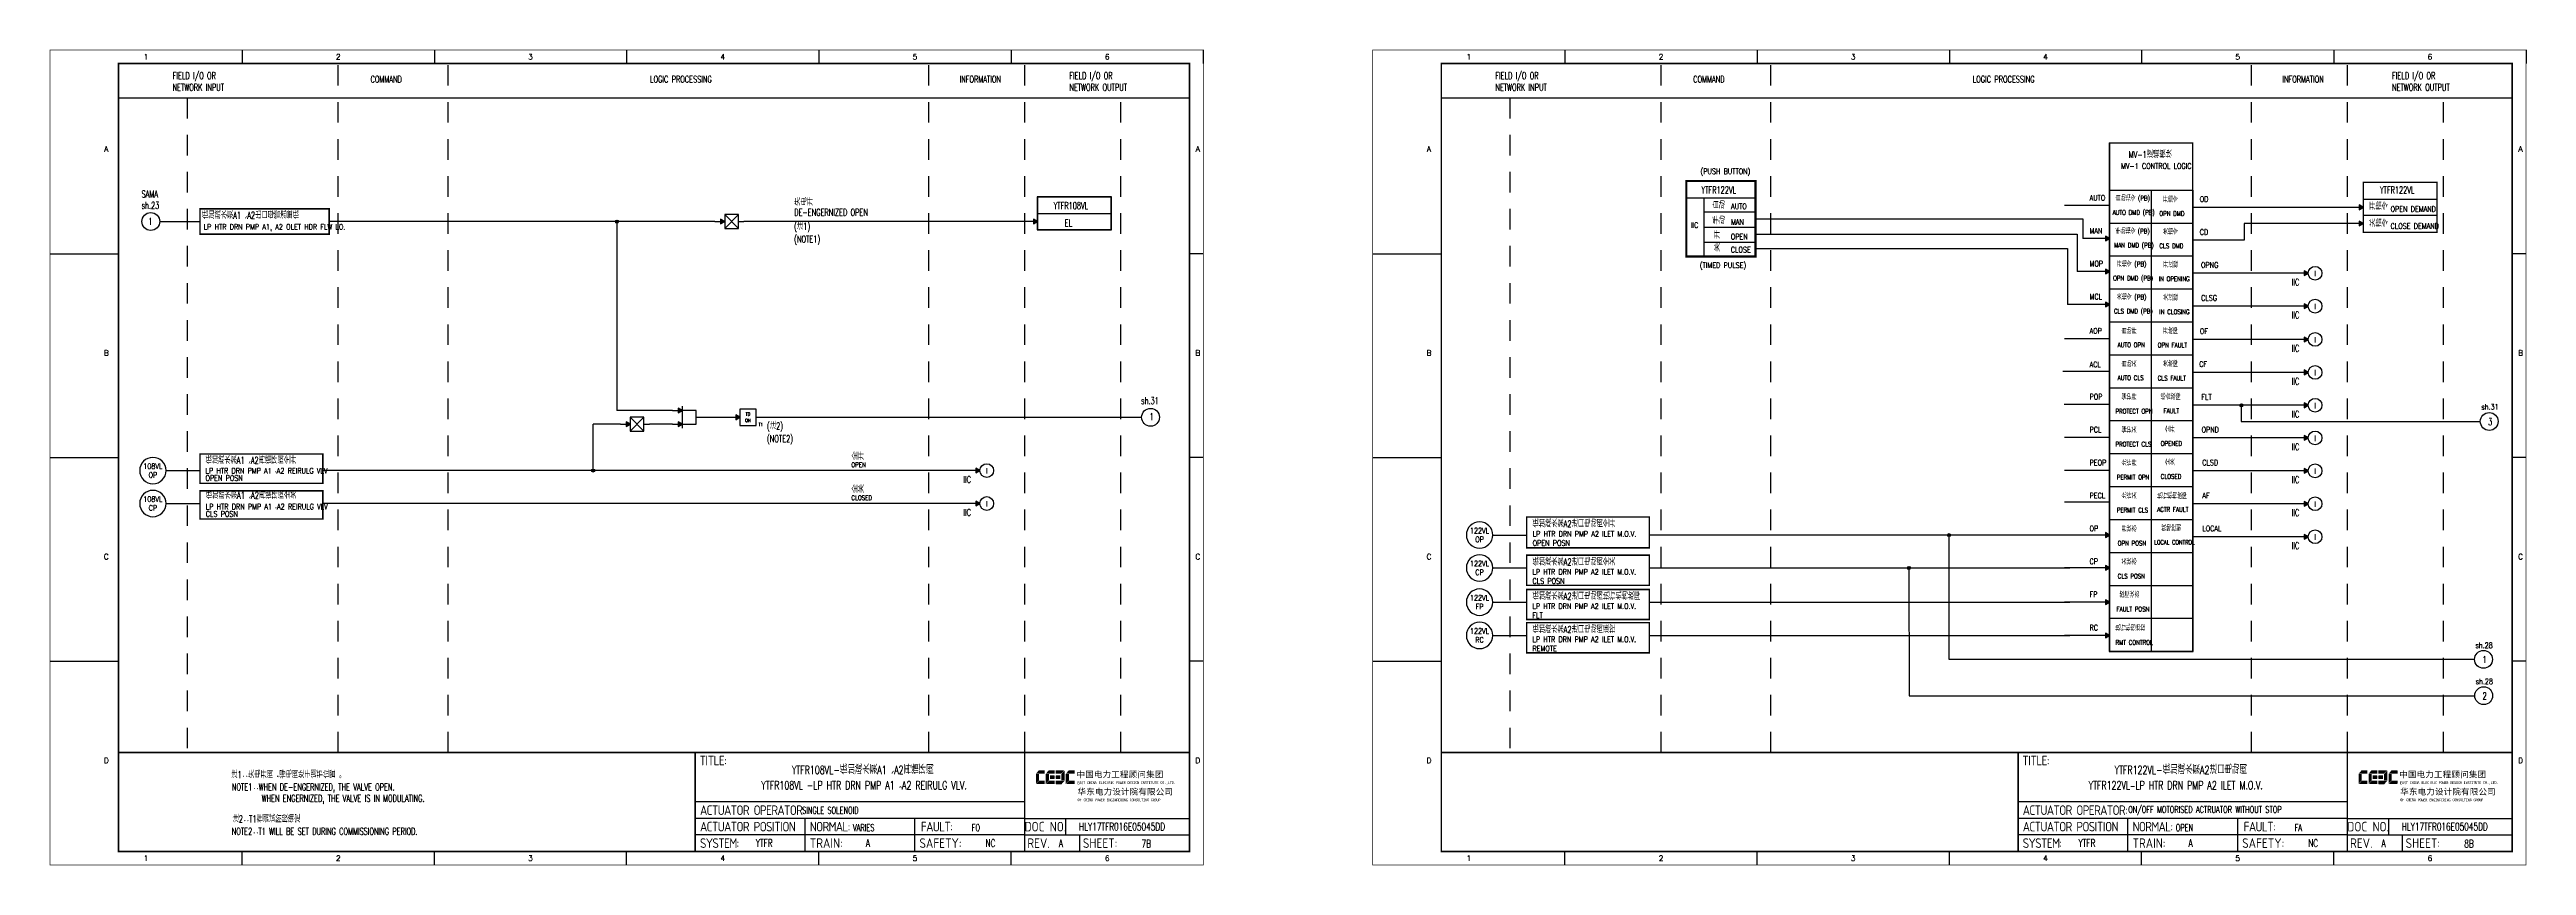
# Model space of a CAD drawing. Header units: millimetres. Extents: x 5560 to 16471, y 4607 to 8234.
# Drawn here: x 7847 to 8749, y 7154 to 7451 of the extents above; entities that cross this region are included whole.
import ezdxf
from ezdxf.enums import TextEntityAlignment as Align

# ---------------------------------------------------------------- set-up
doc = ezdxf.new("R2010")
doc.units = ezdxf.units.MM
doc.linetypes.add('DASHED', pattern=[0.75, 0.5, -0.25])
doc.linetypes.add('JIS_02_0.7', pattern=[1.35, 0.75, -0.6])
for name, color, linetype in [('BLOCK', 7, 'Continuous'), ('BORDER', 1, 'Continuous'), ('INSTRUMENT', 4, 'Continuous'), ('MLINE', 6, 'Continuous'), ('TITLE', 1, 'Continuous'), ('TK', 7, 'Continuous'), ('图框_外框线', 7, 'Continuous'), ('图框_标题栏文字', 6, 'Continuous')]:
    doc.layers.add(name, color=color, linetype=linetype)
doc.styles.add('DANIEL', font='COMPLEX', dxfattribs={"width": 0.7, "bigfont": 'GVFS'})
doc.styles.add('ecepdi', font='simhei.ttf', dxfattribs={"width": 0.9})
doc.styles.get("Standard").update_dxf_attribs({"font": 'romans.shx', "width": 0.7, "bigfont": '@0hztxta.shx'})
doc.styles.add('工程字', font='gbenor.shx', dxfattribs={"bigfont": 'gbcbig.shx'})

# ---------------------------------------------------------------- blocks, each defined once
blk = doc.blocks.new('INS00')
at = {"layer": 'INSTRUMENT', "color": 0}
blk.add_lwpolyline([(6, 0, 1), (-6, 0, 1)], format="xyb", close=True, dxfattribs=at)
at = {"layer": 'INSTRUMENT', "flags": 1}
for tag, p in [('INSNAM', (0, 9)), ('INSDGN', (0, -9)), ('INSSUP', (0, -15)), ('INSMAN', (0, -18)), ('INSREM', (0, -21)), ('INSTYP', (0, -12))]:
    blk.add_attdef(tag, text='', height=3, dxfattribs=at).set_placement(p, align=Align.TOP_CENTER)
at = {"layer": 'INSTRUMENT', "width": 0.7}
for tag, p in [('INSIDE', (0, 2)), ('INSSYS', (0, -2))]:
    blk.add_attdef(tag, text='', height=2.5, dxfattribs=at).set_placement(p, align=Align.MIDDLE)
for tag, p in [('INSHH', (6, 3.5)), ('INSL', (6, -3)), ('INSLL', (6, -6))]:
    blk.add_attdef(tag, p, '', height=2.5, dxfattribs=at)
at = {"layer": 'INSTRUMENT', "linetype": 'DASHED', "width": 0.7}
blk.add_attdef('INSH', (6, 0.5), '', height=2.5, dxfattribs=at)
blk = doc.blocks.new('A$C4FAD76B6')
at = {"layer": 'BORDER'}
blk.add_hatch(color=256, dxfattribs=at).paths.add_polyline_path([(0, 2.5), (-1.5, 3.37), (-1.5, 1.63)])
for p, q in [((-3.59, 2.5), (0, 2.5)), ((0, 5), (5, 0)), ((5, 5), (0, 0)), ((5, 2.5), (7, 2.5))]:
    blk.add_line(p, q, dxfattribs=at)
for points in [[(0, 2.5), (-1.5, 3.37), (-1.5, 1.63)], [(5, 5), (0, 5), (0, 0), (5, 0)]]:
    blk.add_lwpolyline(points, close=True, dxfattribs=at)
blk = doc.blocks.new('TD ON')
at = {"layer": 'BORDER'}
blk.add_hatch(color=256, dxfattribs=at).paths.add_polyline_path([(2178.99, 3763.24), (2177.49, 3764.11), (2177.49, 3762.37)])
for p, q in [((2176.99, 3763.24), (2178.99, 3763.24)), ((2184.99, 3763.24), (2186.99, 3763.24))]:
    blk.add_line(p, q, dxfattribs=at)
for points in [[(2178.99, 3763.24), (2177.49, 3764.11), (2177.49, 3762.37)], [(2184.99, 3766.24), (2178.99, 3766.24), (2178.99, 3760.24), (2184.99, 3760.24)]]:
    blk.add_lwpolyline(points, close=True, dxfattribs=at)
at = {"layer": 'BORDER', "style": 'DANIEL', "width": 0.8}
for s, p in [('ON', (2181.94, 3762.09)), ('TD', (2181.94, 3764.43))]:
    blk.add_text(s, height=1.2, dxfattribs=at).set_placement(p, align=Align.MIDDLE)
blk = doc.blocks.new('A$C1E0003F3')
h = blk.add_hatch(color=152)
edge = h.paths.add_edge_path()
edge.add_ellipse((5.15, 4.41), major_axis=(0, 0.211), ratio=0.769231, start_angle=-90, end_angle=0)
edge.add_line((5.15, 4.62), (3.22, 4.62))
edge.add_line((3.22, 4.62), (2.09, 3.35))
edge.add_line((2.09, 3.35), (5.32, 3.35))
edge.add_line((5.32, 3.35), (5.32, 4.41))
h.paths.add_polyline_path([(3.22, 3.23), (2.09, 3.23), (2.09, -0.36), (3.22, 0.91)])
edge = h.paths.add_edge_path()
edge.add_line((5.32, 0.81), (3.27, 0.81))
edge.add_line((3.27, 0.81), (2.13, -0.46))
edge.add_line((2.13, -0.46), (5.15, -0.46))
edge.add_ellipse((5.15, -0.25), major_axis=(0, 0.211), ratio=0.769231, start_angle=180, end_angle=270)
edge.add_line((5.32, -0.25), (5.32, 0.81))
h = blk.add_hatch(color=152)
edge = h.paths.add_edge_path()
edge.add_ellipse((8.78, 4.41), major_axis=(0, 0.211), ratio=0.769231, start_angle=-90, end_angle=0)
edge.add_line((8.78, 4.62), (6.84, 4.62))
edge.add_line((6.84, 4.62), (5.71, 3.35))
edge.add_line((5.71, 3.35), (8.94, 3.35))
edge.add_line((8.94, 3.35), (8.94, 4.41))
h.paths.add_polyline_path([(6.84, 3.23), (5.71, 3.23), (5.71, -0.36), (6.84, 0.91)])
edge = h.paths.add_edge_path()
edge.add_ellipse((8.78, 2.49), major_axis=(0, 0.211), ratio=0.769231, start_angle=-90, end_angle=0)
edge.add_line((8.78, 2.7), (7.22, 2.7))
edge.add_line((7.22, 2.7), (7.22, 1.44))
edge.add_line((7.22, 1.44), (8.78, 1.44))
edge.add_ellipse((8.78, 1.65), major_axis=(0, 0.211), ratio=0.769231, start_angle=180, end_angle=270)
edge.add_line((8.94, 1.65), (8.94, 2.49))
edge = h.paths.add_edge_path()
edge.add_line((8.94, 0.81), (6.89, 0.81))
edge.add_line((6.89, 0.81), (5.75, -0.46))
edge.add_line((5.75, -0.46), (8.78, -0.46))
edge.add_ellipse((8.78, -0.25), major_axis=(0, 0.211), ratio=0.769231, start_angle=180, end_angle=270)
edge.add_line((8.94, -0.25), (8.94, 0.81))
h = blk.add_hatch(color=1)
edge = h.paths.add_edge_path()
edge.add_line((12.48, 4.62), (9.46, 4.62))
edge.add_ellipse((9.46, 4.41), major_axis=(0, 0.211), ratio=0.769231, start_angle=0, end_angle=90)
edge.add_line((9.3, 4.41), (9.3, 3.35))
edge.add_line((9.3, 3.35), (11.35, 3.35))
edge.add_line((11.35, 3.35), (12.48, 4.62))
h.paths.add_polyline_path([(12.57, 4.56), (11.38, 3.23), (11.38, 0.93), (12.57, 0.93)])
edge = h.paths.add_edge_path()
edge.add_line((11.03, 2.7), (9.46, 2.7))
edge.add_ellipse((9.46, 2.49), major_axis=(0, 0.211), ratio=0.769231, start_angle=0, end_angle=90)
edge.add_line((9.3, 2.49), (9.3, 1.65))
edge.add_ellipse((9.46, 1.65), major_axis=(0, 0.211), ratio=0.769231, start_angle=90, end_angle=180)
edge.add_line((9.46, 1.44), (11.03, 1.44))
edge.add_line((11.03, 1.44), (11.03, 2.7))
h = blk.add_hatch(color=1)
edge = h.paths.add_edge_path()
edge.add_line((12.58, 0.79), (9.3, 0.79))
edge.add_line((9.3, 0.79), (9.3, -0.27))
edge.add_ellipse((9.46, -0.27), major_axis=(0, 0.211), ratio=0.769231, start_angle=90, end_angle=180)
edge.add_line((9.46, -0.48), (11.43, -0.48))
edge.add_line((11.43, -0.48), (12.58, 0.79))
h = blk.add_hatch(color=152)
edge = h.paths.add_edge_path()
edge.add_ellipse((16.11, 4.41), major_axis=(0, 0.211), ratio=0.769231, start_angle=-90, end_angle=0)
edge.add_line((16.11, 4.62), (14.14, 4.62))
edge.add_line((14.14, 4.62), (13, 3.35))
edge.add_line((13, 3.35), (16.27, 3.35))
edge.add_line((16.27, 3.35), (16.27, 4.41))
h.paths.add_polyline_path([(14.14, 3.23), (13, 3.23), (13, -0.36), (14.14, 0.91)])
edge = h.paths.add_edge_path()
edge.add_line((16.27, 0.81), (14.18, 0.81))
edge.add_line((14.18, 0.81), (13.04, -0.46))
edge.add_line((13.04, -0.46), (16.03, -0.46))
edge.add_ellipse((16.03, -0.15), major_axis=(0, 0.316), ratio=0.769231, start_angle=180, end_angle=270)
edge.add_line((16.27, -0.15), (16.27, 0.81))
at = {"layer": 'TITLE', "color": 7, "style": 'ecepdi'}
for s, p in [('中', (16.92, 1.94)), ('国', (20.09, 2)), ('电', (23.25, 1.99)), ('力', (26.39, 1.96)), ('工', (29.53, 1.95)), ('程', (32.71, 1.98)), ('顾', (35.9, 1.98)), ('问', (39.09, 1.94)), ('集', (42.26, 1.98)), ('团', (45.42, 2.01)), ('华', (17.24, -4.31)), ('东', (20.45, -4.29)), ('电', (23.62, -4.35)), ('力', (26.75, -4.32)), ('设', (29.92, -4.3)), ('计', (33.05, -4.31)), ('院', (36.26, -4.29)), ('有', (39.41, -4.29)), ('限', (42.57, -4.32)), ('公', (45.78, -4.38)), ('司', (48.91, -4.35))]:
    blk.add_text(s, height=2.2, dxfattribs=at).set_placement(p)
at = {"layer": 'TITLE', "color": 7, "style": 'ecepdi', "width": 0.975}
for s, p in [('E', (17.58, 0.02)), ('A', (18.29, 0.03)), ('S', (19, 0.03)), ('T', (19.7, 0.03)), ('C', (21.1, 0.09)), ('H', (21.77, 0.09)), ('I', (22.46, 0.09)), ('N', (23.17, 0.1)), ('A', (23.86, 0.1)), ('E', (25.35, 0.09)), ('L', (26.05, 0.11)), ('E', (26.76, 0.1)), ('C', (27.46, 0.12)), ('T', (28.18, 0.11)), ('R', (28.87, 0.1)), ('I', (29.57, 0.11)), ('C', (30.28, 0.1)), ('P', (31.64, 0.09)), ('O', (32.32, 0.08)), ('W', (33.03, 0.08)), ('E', (33.72, 0.08)), ('R', (34.42, 0.09)), ('D', (35.81, 0.1)), ('E', (36.52, 0.1)), ('S', (37.2, 0.1)), ('I', (37.91, 0.09)), ('G', (38.68, 0.11)), ('N', (39.38, 0.09)), ('I', (40.72, 0.07)), ('N', (41.43, 0.08)), ('S', (42.14, 0.08)), ('T', (42.83, 0.08)), ('I', (43.52, 0.09)), ('T', (44.22, 0.07)), ('U', (44.93, 0.07)), ('T', (45.63, 0.08)), ('E', (46.34, 0.09)), ('C', (47.76, 0.11)), ('O', (48.48, 0.1)), ('L', (50.56, 0.1)), ('T', (51.27, 0.1)), ('D', (51.96, 0.1)), ('O', (17.67, -6.18)), ('OF', (18.01, -6.2)), ('F', (18.37, -6.2)), ('C', (19.8, -6.19)), ('H', (20.47, -6.19)), ('I', (21.15, -6.19)), ('N', (21.87, -6.18)), ('A', (22.56, -6.18)), ('P', (23.98, -6.2)), ('O', (24.66, -6.21)), ('W', (25.36, -6.21)), ('E', (26.06, -6.21)), ('R', (26.75, -6.2)), ('E', (28.19, -6.24)), ('N', (28.91, -6.27)), ('G', (29.62, -6.26)), ('I', (30.32, -6.27)), ('N', (31.02, -6.27)), ('E', (31.7, -6.28)), ('E', (32.41, -6.27)), ('R', (33.1, -6.24)), ('I', (33.81, -6.24)), ('N', (34.51, -6.26)), ('G', (35.2, -6.24)), ('C', (36.61, -6.19)), ('O', (37.3, -6.21)), ('N', (38, -6.2)), ('S', (38.71, -6.21)), ('U', (39.41, -6.18)), ('L', (40.11, -6.18)), ('T', (40.81, -6.19)), ('I', (41.51, -6.21)), ('N', (42.2, -6.21)), ('G', (42.91, -6.17)), ('G', (44.29, -6.2)), ('R', (45, -6.21)), ('O', (45.69, -6.22)), ('U', (46.39, -6.2)), ('P', (47.1, -6.23)), ('.', (49.23, 0.1)), (',', (49.87, 0.1)), ('.', (52.72, 0.11))]:
    blk.add_text(s, height=1, dxfattribs=at).set_placement(p, align=Align.MIDDLE_CENTER)
blk = doc.blocks.new('A$C57484896')
for p, q in [((70, 297), (70, 292)), ((140, 297), (140, 292)), ((210, 297), (210, 292)), ((280, 297), (280, 292)), ((350, 297), (350, 292)), ((420, 297), (420, 292)), ((0, 222.75), (25, 222.75)), ((420, 222.75), (415, 222.75)), ((0, 148.5), (25, 148.5)), ((420, 148.5), (415, 148.5)), ((0, 74.25), (25, 74.25)), ((420, 74.25), (415, 74.25)), ((70, 0), (70, 5)), ((140, 0), (140, 5)), ((210, 0), (210, 5)), ((280, 0), (280, 5)), ((350, 0), (350, 5))]:
    blk.add_line(p, q)
at = {"layer": 'MLINE', "linetype": 'JIS_02_0.7', "ltscale": 10}
for p, q in [((105, 41), (105, 292)), ((145, 41), (145, 292)), ((320, 41), (320, 292)), ((355, 41), (355, 292)), ((50, 279.56), (50, 41)), ((390, 41), (390, 279.56))]:
    blk.add_line(p, q, dxfattribs=at)
at = {"layer": 'MLINE'}
blk.add_line((25, 279.56), (415, 279.56), dxfattribs=at)
at = {"layer": '图框_外框线'}
for p, q in [((355, 5), (355, 41)), ((355, 23), (235, 23)), ((355, 17), (235, 17)), ((355, 11), (235, 11)), ((355, 11), (235, 11)), ((275, 11), (275, 17)), ((275, 5), (275, 11)), ((315, 11), (315, 17)), ((315, 5), (315, 11)), ((355, 17), (415, 17)), ((355, 11), (415, 11)), ((370, 11), (370, 17)), ((375, 5), (375, 11))]:
    blk.add_line(p, q, dxfattribs=at)
for points, const_width in [([(0, 0), (420, 0), (420, 297), (0, 297)], 0.3), ([(25, 5), (415, 5), (415, 292), (25, 292)], 0.6)]:
    blk.add_lwpolyline(points, close=True, dxfattribs=dict(at, const_width=const_width))
at = {"layer": '图框_外框线', "const_width": 0.6}
blk.add_lwpolyline([(235, 41), (25, 41)], dxfattribs=at)
at = {"layer": '图框_外框线'}
blk.add_lwpolyline([(415, 41, 0.6, 0.6, 0), (235, 41, 0.6, 0.6, 0), (235, 5, 0, 0, 0)], format="xyseb", dxfattribs=at)
blk.add_blockref('A$C1E0003F3', (356.94, 29.95))
at = {"layer": 'MLINE', "char_height": 2.5, "width": 31.8959, "attachment_point": 1}
for s, insert in [('FIELD I/O OR', (44.67, 288.89)), ('FIELD I/O OR', (371.22, 288.89)), ('NETWORK INPUT', (44.67, 284.64)), ('COMMAND', (116.74, 287.58)), ('LOGIC PROCESSING', (218.52, 287.58)), ('INFORMATION', (331.25, 287.58)), ('NETWORK OUTPUT', (371.22, 284.64))]:
    blk.add_mtext(s, dxfattribs=dict(at, insert=insert))
at = {"layer": 'TK', "color": 3}
for s, p in [('1', (35, 294.5)), ('2', (105, 294.5)), ('3', (175, 294.5)), ('4', (245, 294.5)), ('5', (315, 294.5)), ('6', (385, 294.5)), ('1', (35, 2.5)), ('2', (105, 2.5)), ('3', (175, 2.5)), ('4', (245, 2.5)), ('5', (315, 2.5)), ('6', (385, 2.5))]:
    blk.add_text(s, height=2, dxfattribs=at).set_placement(p, align=Align.MIDDLE)
for s, p in [('A', (20.5, 259.88)), ('A', (418, 259.88)), ('B', (20.5, 185.62)), ('B', (418, 185.62)), ('C', (20.5, 111.38)), ('C', (418, 111.38)), ('D', (20.5, 37.12)), ('D', (418, 37.12))]:
    blk.add_text(s, height=2, dxfattribs=at).set_placement(p, align=Align.CENTER)
at = {"layer": '图框_标题栏文字', "char_height": 3.5, "style": '工程字'}
for s, insert, width, attachment_point in [('{\\T0.9; TITLE:}', (234.86, 38.09), 14.2249, 4), ('{\\T0.9; ACTUATOR OPERATOR:}', (235, 20), 40, 4), ('{\\T0.9; ACTUATOR POSITION}', (235, 14), 45, 4), ('{\\T0.9; SYSTEM:}', (235, 8), 17.9526, 4), ('{\\T0.9; }TRAIN: ', (275, 8), 17.6638, 4), ('{\\T0.9; NORMAL:}', (275, 14), 18.2557, 4), ('SAFETY:', (324.3, 8), 22.3993, 5), ('{\\T0.9; FAULT:}', (315.44, 14), 15, 4), ('DOC NO.', (362.5, 14), 15, 5), ('REV.', (360, 8), 10, 5), ('SHEET:', (382.42, 8), 20, 5)]:
    blk.add_mtext(s, dxfattribs=dict(at, insert=insert, width=width, attachment_point=attachment_point))

msp = doc.modelspace()

# ---------------------------------------------------------------- hatches: boundary and pattern name
h = msp.add_hatch(color=256)
edge = h.paths.add_edge_path()
edge.add_arc((8053.45, 7388.51), 0.55, 0, 360)
for points in [[(8206.65, 7388.56), (8205.15, 7389.43), (8205.15, 7387.7)], [(8689.43, 7393.71), (8687.93, 7394.57), (8687.93, 7392.84)], [(8689.43, 7387.83), (8687.93, 7388.7), (8687.93, 7386.97)], [(8597.03, 7382.33), (8595.53, 7383.2), (8595.53, 7381.46)], [(8597.03, 7370.33), (8595.53, 7371.2), (8595.53, 7369.46)], [(8669.33, 7369.71), (8667.83, 7370.57), (8667.83, 7368.84)], [(8597.03, 7358.33), (8595.53, 7359.2), (8595.53, 7357.46)], [(8669.33, 7357.71), (8667.83, 7358.57), (8667.83, 7356.84)], [(8669.33, 7345.59), (8667.83, 7346.45), (8667.83, 7344.72)], [(8669.33, 7333.59), (8667.83, 7334.45), (8667.83, 7332.72)], [(8669.33, 7321.59), (8667.83, 7322.45), (8667.83, 7320.72)], [(8669.33, 7309.71), (8667.83, 7310.57), (8667.83, 7308.84)], [(8185.62, 7297.8), (8184.12, 7298.67), (8184.12, 7296.94)], [(8669.33, 7297.71), (8667.83, 7298.57), (8667.83, 7296.84)], [(8185.62, 7285.8), (8184.12, 7286.67), (8184.12, 7284.94)], [(8669.33, 7285.71), (8667.83, 7286.57), (8667.83, 7284.84)], [(8597.03, 7274.33), (8595.53, 7275.2), (8595.53, 7273.46)], [(8669.33, 7273.71), (8667.83, 7274.57), (8667.83, 7272.84)], [(8597.03, 7262.33), (8595.53, 7263.2), (8595.53, 7261.46)], [(8597.03, 7249.86), (8595.53, 7250.73), (8595.53, 7248.99)], [(8597.03, 7237.74), (8595.53, 7238.61), (8595.53, 7236.88)]]:
    msp.add_hatch(color=256).paths.add_polyline_path(points)
h = msp.add_hatch(color=256)
edge = h.paths.add_edge_path()
edge.add_arc((8645, 7321.59), 0.55, 0, 360)
h = msp.add_hatch(color=256)
edge = h.paths.add_edge_path()
edge.add_arc((8044.81, 7297.8), 0.55, 0, 360)
h = msp.add_hatch(color=256)
edge = h.paths.add_edge_path()
edge.add_arc((8538.5, 7274.3), 0.55, 0, 360)
h = msp.add_hatch(color=256)
edge = h.paths.add_edge_path()
edge.add_arc((8523.94, 7262.33), 0.55, 0, 360)
at = {"layer": 'BORDER'}
for points in [[(8058.31, 7314.72), (8056.81, 7315.59), (8056.81, 7313.85)], [(8077.27, 7319.72), (8075.77, 7320.59), (8075.77, 7318.85)], [(8077.27, 7314.72), (8075.77, 7315.59), (8075.77, 7313.85)]]:
    msp.add_hatch(color=256, dxfattribs=at).paths.add_polyline_path(points)

# ---------------------------------------------------------------- linework, layer by layer
for p, q in [((8597.03, 7399.99), (8597.03, 7417.16)), ((8597.03, 7417.16), (8627.3, 7417.16)), ((8627.3, 7399.99), (8627.3, 7417.16)), ((8597.03, 7399.99), (8627.3, 7399.99)), ((8612.16, 7399.99), (8612.16, 7231.87)), ((8689.43, 7396.75), (8716.22, 7396.75)), ((8689.43, 7396.75), (8716.22, 7396.75)), ((8053.45, 7388.56), (8053.45, 7319.72)), ((8100.47, 7388.56), (8099.7, 7388.56)), ((8206.65, 7391.46), (8233.43, 7391.46)), ((8206.65, 7391.46), (8233.43, 7391.46)), ((8468.06, 7389.54), (8587.23, 7389.54)), ((8597.03, 7394.33), (8580.58, 7394.33)), ((8587.23, 7389.54), (8587.23, 7382.33)), ((8597.03, 7387.99), (8627.3, 7387.99)), ((8689.43, 7393.71), (8627.3, 7393.71)), ((8689.43, 7387.83), (8645.97, 7387.83)), ((8645.97, 7387.83), (8645.97, 7381.71)), ((8689.43, 7390.81), (8716.22, 7390.81)), ((8206.65, 7385.52), (8233.43, 7385.52)), ((8206.65, 7385.52), (8233.43, 7385.52)), ((8206.65, 7385.52), (8233.43, 7385.52)), ((8468.06, 7383.95), (8585.18, 7383.95)), ((8468.06, 7378.71), (8581.75, 7378.71)), ((8581.75, 7378.71), (8581.75, 7358.33)), ((8585.18, 7383.95), (8585.18, 7370.33)), ((8597.03, 7382.33), (8587.23, 7382.33)), ((8645.97, 7381.71), (8627.3, 7381.71)), ((8689.43, 7384.62), (8716.22, 7384.62)), ((8689.43, 7384.62), (8716.22, 7384.62)), ((8597.03, 7370.33), (8585.18, 7370.33)), ((8597.03, 7375.99), (8627.3, 7375.99)), ((8641.91, 7369.71), (8627.3, 7369.71)), ((8667.83, 7369.71), (8627.3, 7369.71)), ((8597.03, 7363.99), (8627.3, 7363.99)), ((8597.03, 7358.33), (8581.75, 7358.33)), ((8597.03, 7351.99), (8627.3, 7351.99)), ((8641.91, 7357.71), (8627.3, 7357.71)), ((8667.83, 7357.71), (8627.3, 7357.71)), ((8597.03, 7345.86), (8580.58, 7345.86)), ((8667.83, 7345.59), (8627.3, 7345.59)), ((8597.03, 7333.86), (8579.94, 7333.86)), ((8597.03, 7339.99), (8627.3, 7339.99)), ((8667.83, 7333.59), (8627.3, 7333.59)), ((8597.03, 7327.99), (8627.3, 7327.99)), ((8073.68, 7319.72), (8053.45, 7319.72)), ((8084.27, 7317.22), (8096.2, 7317.22)), ((8106.2, 7317.22), (8244.53, 7317.22)), ((8597.03, 7321.86), (8580.5, 7321.86)), ((8597.03, 7315.99), (8627.3, 7315.99)), ((8641.91, 7321.59), (8627.3, 7321.59)), ((8667.83, 7321.59), (8627.3, 7321.59)), ((8644.99, 7321.44), (8644.99, 7315.74)), ((8644.99, 7315.74), (8732.02, 7315.74)), ((8044.81, 7297.8), (8044.81, 7314.72)), ((8054.72, 7314.72), (8044.81, 7314.72)), ((8073.68, 7314.72), (8065.31, 7314.72)), ((8597.03, 7309.86), (8580.58, 7309.86)), ((8641.91, 7309.71), (8627.3, 7309.71)), ((8667.83, 7309.71), (8627.3, 7309.71)), ((8597.03, 7297.86), (8580.58, 7297.86)), ((8597.03, 7303.99), (8627.3, 7303.99)), ((8641.91, 7297.71), (8627.3, 7297.71)), ((8667.83, 7297.71), (8627.3, 7297.71)), ((8597.03, 7291.99), (8627.3, 7291.99)), ((8184.12, 7285.8), (7946.36, 7285.8)), ((8384.78, 7280.93), (8429.46, 7280.93)), ((8429.46, 7269.66), (8429.46, 7280.93)), ((8597.03, 7286.33), (8580.58, 7286.33)), ((8597.03, 7279.99), (8627.3, 7279.99)), ((8641.91, 7285.71), (8627.3, 7285.71)), ((8667.83, 7285.71), (8627.3, 7285.71)), ((8372.39, 7274.33), (8384.78, 7274.33)), ((8597.03, 7274.33), (8429.46, 7274.33)), ((8538.49, 7274.33), (8538.49, 7229.05)), ((8641.91, 7273.71), (8627.3, 7273.71)), ((8667.83, 7273.71), (8627.3, 7273.71)), ((8372.39, 7262.33), (8384.78, 7262.33)), ((8429.46, 7269.66), (8384.78, 7269.66)), ((8384.78, 7267), (8429.46, 7267)), ((8429.46, 7255.98), (8429.46, 7267)), ((8429.46, 7262.33), (8582.6, 7262.33)), ((8523.94, 7262.33), (8524.02, 7215.77)), ((8597.03, 7262.33), (8580.58, 7262.33)), ((8597.03, 7267.99), (8627.3, 7267.99)), ((8429.46, 7255.98), (8384.78, 7255.98)), ((8384.78, 7254.53), (8429.46, 7254.53)), ((8429.46, 7243.51), (8429.46, 7254.53)), ((8597.03, 7255.99), (8627.3, 7255.99)), ((8372.39, 7249.86), (8384.78, 7249.86)), ((8429.46, 7243.51), (8384.78, 7243.51)), ((8429.46, 7249.86), (8582.6, 7249.86)), ((8597.03, 7249.86), (8580.58, 7249.86)), ((8597.03, 7243.99), (8627.3, 7243.99)), ((8372.39, 7237.74), (8384.78, 7237.74)), ((8384.78, 7242.41), (8429.46, 7242.41)), ((8429.46, 7231.39), (8429.46, 7242.41)), ((8429.46, 7237.74), (8582.6, 7237.74)), ((8597.03, 7237.74), (8580.58, 7237.74)), ((8429.46, 7231.39), (8384.78, 7231.39)), ((8538.49, 7229.05), (8729.93, 7229.05)), ((8524.02, 7215.77), (8729.99, 7215.77))]:
    msp.add_line(p, q)
at = {"color": 0}
for p, q in [((8442.89, 7403.29), (8468.06, 7403.29)), ((8442.89, 7403.29), (8442.89, 7375.78)), ((8442.89, 7397.16), (8468.06, 7397.16)), ((8449.31, 7397.16), (8449.28, 7375.78)), ((8468.06, 7403.29), (8468.06, 7375.78)), ((7886.96, 7388.55), (7901.68, 7388.56)), ((7901.68, 7393.23), (7948.71, 7393.23)), ((7901.68, 7383.89), (7901.68, 7393.23)), ((7948.71, 7383.89), (7948.71, 7393.23)), ((8089.11, 7388.56), (7948.71, 7388.56)), ((8205.15, 7388.56), (8099.7, 7388.56)), ((8449.28, 7392.02), (8468.03, 7392.02)), ((7948.71, 7383.89), (7901.68, 7383.89)), ((8449.28, 7386.44), (8468.03, 7386.44)), ((8449.28, 7381.07), (8468.03, 7381.07)), ((8468.06, 7375.78), (8442.89, 7375.78)), ((8449.28, 7375.78), (8468.06, 7375.78)), ((7889.28, 7297.8), (7901.68, 7297.8)), ((7901.68, 7303.86), (7946.36, 7303.86)), ((7901.68, 7293.13), (7901.68, 7303.86)), ((7946.36, 7293.13), (7946.36, 7303.86)), ((8184.12, 7297.8), (7946.36, 7297.8)), ((7946.36, 7293.13), (7901.68, 7293.13)), ((7901.68, 7290.47), (7946.36, 7290.47)), ((7901.68, 7280.12), (7901.68, 7290.47)), ((7946.36, 7280.12), (7946.36, 7290.47)), ((7889.28, 7285.8), (7901.68, 7285.8)), ((7946.36, 7280.12), (7901.68, 7280.12))]:
    msp.add_line(p, q, dxfattribs=at)
for points, const_width in [([(8597.03, 7417.16), (8627.3, 7417.16), (8627.3, 7231.87), (8597.03, 7231.87), (8597.03, 7417.16)], 0.5), ([(8597.03, 7417.16), (8627.3, 7417.16), (8627.3, 7231.87), (8597.03, 7231.87), (8597.03, 7417.16)], 0.2), ([(8206.65, 7397.58), (8233.43, 7397.58), (8233.43, 7385.52), (8206.65, 7385.52), (8206.65, 7397.58)], 0.5), ([(8689.43, 7402.87), (8716.22, 7402.87), (8716.22, 7384.62), (8689.43, 7384.62), (8689.43, 7402.87)], 0.5), ([(8384.78, 7280.93), (8429.46, 7280.93), (8429.46, 7269.66), (8384.78, 7269.66), (8384.78, 7280.93)], 0.5), ([(8384.78, 7267), (8429.46, 7267), (8429.46, 7255.98), (8384.78, 7255.98), (8384.78, 7267)], 0.5), ([(8384.78, 7254.53), (8429.46, 7254.53), (8429.46, 7243.51), (8384.78, 7243.51), (8384.78, 7254.53)], 0.5), ([(8384.78, 7242.41), (8429.46, 7242.41), (8429.46, 7231.39), (8384.78, 7231.39), (8384.78, 7242.41)], 0.5)]:
    msp.add_lwpolyline(points, dxfattribs=dict(const_width=const_width))
for points in [[(8206.65, 7385.52), (8206.65, 7397.58), (8233.43, 7397.58), (8233.43, 7385.52)], [(8206.65, 7385.52), (8206.65, 7397.58), (8233.43, 7397.58), (8233.43, 7385.52)], [(8689.43, 7384.62), (8689.43, 7402.87), (8716.22, 7402.87), (8716.22, 7384.62)], [(8689.43, 7384.62), (8689.43, 7402.87), (8716.22, 7402.87), (8716.22, 7384.62)]]:
    msp.add_lwpolyline(points)
for points, const_width in [([(8442.89, 7403.29), (8468.06, 7403.29), (8468.06, 7375.78), (8442.89, 7375.78), (8442.89, 7403.29)], 0.8), ([(7901.68, 7393.23), (7948.71, 7393.23), (7948.71, 7383.89), (7901.68, 7383.89), (7901.68, 7393.23)], 0.5), ([(7901.68, 7303.86), (7946.36, 7303.86), (7946.36, 7293.13), (7901.68, 7293.13), (7901.68, 7303.86)], 0.5), ([(7901.68, 7290.47), (7946.36, 7290.47), (7946.36, 7280.12), (7901.68, 7280.12), (7901.68, 7290.47)], 0.5)]:
    msp.add_lwpolyline(points, dxfattribs=dict(at, const_width=const_width))
for points in [[(8597.03, 7399.99), (8627.3, 7399.99), (8627.3, 7231.87), (8597.03, 7231.87)], [(8206.65, 7388.56), (8205.15, 7389.43), (8205.15, 7387.7)], [(8689.43, 7393.71), (8687.93, 7394.57), (8687.93, 7392.84)], [(8689.43, 7387.83), (8687.93, 7388.7), (8687.93, 7386.97)], [(8597.03, 7382.33), (8595.53, 7383.2), (8595.53, 7381.46)], [(8597.03, 7370.33), (8595.53, 7371.2), (8595.53, 7369.46)], [(8669.33, 7369.71), (8667.83, 7370.57), (8667.83, 7368.84)], [(8597.03, 7358.33), (8595.53, 7359.2), (8595.53, 7357.46)], [(8669.33, 7357.71), (8667.83, 7358.57), (8667.83, 7356.84)], [(8669.33, 7345.59), (8667.83, 7346.45), (8667.83, 7344.72)], [(8669.33, 7333.59), (8667.83, 7334.45), (8667.83, 7332.72)], [(8669.33, 7321.59), (8667.83, 7322.45), (8667.83, 7320.72)], [(8669.33, 7309.71), (8667.83, 7310.57), (8667.83, 7308.84)], [(8185.62, 7297.8), (8184.12, 7298.67), (8184.12, 7296.94)], [(8669.33, 7297.71), (8667.83, 7298.57), (8667.83, 7296.84)], [(8185.62, 7285.8), (8184.12, 7286.67), (8184.12, 7284.94)], [(8669.33, 7285.71), (8667.83, 7286.57), (8667.83, 7284.84)], [(8597.03, 7274.33), (8595.53, 7275.2), (8595.53, 7273.46)], [(8669.33, 7273.71), (8667.83, 7274.57), (8667.83, 7272.84)], [(8597.03, 7262.33), (8595.53, 7263.2), (8595.53, 7261.46)], [(8597.03, 7249.86), (8595.53, 7250.73), (8595.53, 7248.99)], [(8597.03, 7237.74), (8595.53, 7238.61), (8595.53, 7236.88)]]:
    msp.add_lwpolyline(points, close=True)
at = {"color": 1}
for centre in [(7883.71, 7388.55), (8247.79, 7317.22), (8735.27, 7315.7), (8733.18, 7229.02), (8733.26, 7215.79)]:
    msp.add_circle(centre, 3.25, dxfattribs=at)
for centre, radius in [((8053.45, 7388.51), 0.55), ((8671.83, 7369.71), 2.5), ((8671.83, 7357.71), 2.5), ((8671.83, 7345.59), 2.5), ((8671.83, 7333.59), 2.5), ((8645, 7321.59), 0.55), ((8671.83, 7321.59), 2.5), ((8671.83, 7309.71), 2.5), ((8044.81, 7297.8), 0.55), ((8188.12, 7297.8), 2.5), ((8671.83, 7297.71), 2.5), ((8188.12, 7285.8), 2.5), ((8671.83, 7285.71), 2.5), ((8538.5, 7274.3), 0.55), ((8671.83, 7273.71), 2.5), ((8523.94, 7262.33), 0.55)]:
    msp.add_circle(centre, radius)
at = {"layer": 'BORDER'}
for p, q in [((8058.31, 7317.22), (8063.31, 7312.22)), ((8063.31, 7317.22), (8058.31, 7312.22)), ((8073.68, 7319.72), (8077.27, 7319.72)), ((8077.27, 7321.22), (8077.27, 7313.22)), ((8082.27, 7317.22), (8084.27, 7317.22)), ((8054.72, 7314.72), (8058.31, 7314.72)), ((8063.31, 7314.72), (8065.31, 7314.72)), ((8073.68, 7314.72), (8077.27, 7314.72))]:
    msp.add_line(p, q, dxfattribs=at)
for points in [[(8058.31, 7314.72), (8056.81, 7315.59), (8056.81, 7313.85)], [(8063.31, 7317.22), (8058.31, 7317.22), (8058.31, 7312.22), (8063.31, 7312.22)], [(8077.27, 7319.72), (8075.77, 7320.59), (8075.77, 7318.85)], [(8077.27, 7314.72), (8075.77, 7315.59), (8075.77, 7313.85)], [(8082.27, 7319.72), (8077.27, 7319.72), (8077.27, 7314.72), (8082.27, 7314.72)]]:
    msp.add_lwpolyline(points, close=True, dxfattribs=at)

# ---------------------------------------------------------------- block references
for name, p in [('A$C57484896', (7846.99, 7154.07)), ('A$C57484896', (8328.67, 7154.07)), ('A$C4FAD76B6', (8092.7, 7386.06)), ('TD ON', (5919.21, 3553.98))]:
    msp.add_blockref(name, p)
at = {"layer": 'MLINE', "color": 1, "xscale": 0.7999999999992724, "yscale": 0.7999999999992724, "zscale": 0.8}
for p, values in [((7884.48, 7297.8), {'INSIDE': '108VL', 'INSSYS': 'OP'}), ((7884.48, 7285.8), {'INSIDE': '108VL', 'INSSYS': 'CP'})]:
    msp.add_blockref('INS00', p, dxfattribs=at).add_auto_attribs(values)
at = {"layer": 'MLINE', "xscale": 0.7999999999992724, "yscale": 0.7999999999992724, "zscale": 0.8}
for p, values in [((8367.59, 7274.33), {'INSIDE': '122VL', 'INSSYS': 'OP'}), ((8367.59, 7262.33), {'INSIDE': '122VL', 'INSSYS': 'CP'}), ((8367.59, 7249.86), {'INSIDE': '122VL', 'INSSYS': 'FP'}), ((8367.59, 7237.74), {'INSIDE': '122VL', 'INSSYS': 'RC'})]:
    msp.add_blockref('INS00', p, dxfattribs=at).add_auto_attribs(values)

# ---------------------------------------------------------------- texts
at = {"width": 0.7}
for p in [(8671.87, 7368.58), (8671.87, 7356.58), (8671.87, 7344.46), (8671.87, 7332.46), (8671.87, 7320.46), (8671.87, 7308.58), (8188.16, 7296.68), (8671.87, 7296.58), (8188.16, 7284.68), (8671.87, 7284.58), (8671.87, 7272.58)]:
    msp.add_text('I', height=2, dxfattribs=at).set_placement(p, align=Align.CENTER)
at = {"attachment_point": 1}
for s, insert, char_height, width in [('MV-1逻辑模块', (8603.97, 7414.21), 2.5, 73.0067), ('MV-1 CONTROL LOGIC', (8601.19, 7409.75), 2, 48.5204), ('\\PSAMA \\Psh.23', (7880.35, 7404.01), 2.5, 73.0067), ('失电开', (8117.99, 7396.82), 2.5, 73.0067), ('AUTO', (8589.73, 7398.18), 2, 73.0067), ('AUTO', (8589.73, 7398.18), 2, 73.0067), ('自动指令', (8599.2, 7397.99), 2, 73.0067), ('(PB)', (8607.35, 7397.89), 1.7, 73.0067), ('开指令', (8616.42, 7397.52), 2, 73.0067), ('OD', (8629.84, 7397.71), 2, 73.0067), ('YTFR122VL', (8695.44, 7401.28), 2.5, 73.0067), ('低加疏水泵A1、A2出口母管流量低', (7902.33, 7392.05), 2.5, 57.1272), ('LP HTR DRN PMP A1, A2 OLET HDR FLW LO.', (7903, 7387.6), 2, 73.0067), ('(注1)', (8117.99, 7388.04), 2.5, 73.0067), ('DE-ENGERNIZED OPEN', (8118.01, 7393.14), 2.5, 73.0067), ('YTFR108VL', (8212.47, 7395.55), 2.5, 73.0067), ('EL', (8216.56, 7389.23), 2.5, 73.0067), ('AUTO DMD (PB)', (8598.09, 7392.74), 1.7, 73.0067), ('OPN DMD', (8615.14, 7392.27), 1.7, 73.0067), ('关指令', (8691.51, 7389.03), 2.5, 73.0067), ('开指令', (8691.51, 7395.25), 2.5, 73.0067), ('OPEN DEMAND', (8699.34, 7394.11), 2, 73.0067), ('CLOSE DEMAND', (8699.34, 7387.89), 2, 73.0067), ('(NOTE1)', (8117.99, 7383.39), 2.5, 73.0067), ('MAN', (8589.73, 7386.18), 2, 73.0067), ('MAN', (8589.73, 7386.18), 2, 73.0067), ('MAN DMD (PB)', (8598.64, 7380.74), 1.7, 73.0067), ('手动指令', (8599.18, 7385.99), 2, 73.0067), ('(PB)', (8607.27, 7385.89), 1.7, 73.0067), ('CLS DMD', (8615.14, 7380.5), 1.7, 73.0067), ('关指令', (8616.42, 7385.76), 2, 73.0067), ('CD', (8629.84, 7385.71), 2, 73.0067), ('MOP', (8589.73, 7374.18), 2, 73.0067), ('MOP', (8589.73, 7374.18), 2, 73.0067), ('开指令', (8599.6, 7373.99), 2, 73.0067), ('(PB)', (8606.07, 7373.89), 1.7, 73.0067), ('开过程', (8616.51, 7373.76), 2, 73.0067), ('OPNG', (8630.32, 7373.71), 2, 73.0067), ('MCL', (8589.73, 7362.18), 2, 73.0067), ('MCL', (8589.73, 7362.18), 2, 73.0067), ('OPN DMD (PB)', (8598.31, 7368.74), 1.7, 73.0067), ('关指令', (8599.6, 7361.99), 2, 73.0067), ('(PB)', (8606.07, 7361.89), 1.7, 73.0067), ('IN OPENING', (8614.91, 7368.5), 1.7, 73.0067), ('关过程', (8616.51, 7361.76), 2, 73.0067), ('CLSG', (8630.35, 7361.71), 2, 73.0067), ('IIC', (8663.33, 7367.71), 2.5, 4.5039), ('CLS DMD (PB)', (8598.64, 7356.74), 1.7, 73.0067), ('IN CLOSING', (8615.12, 7356.5), 1.7, 73.0067), ('IIC', (8663.33, 7355.71), 2.5, 4.5039), ('AOP', (8589.73, 7349.71), 2, 73.0067), ('AUTO OPN', (8599.95, 7344.43), 1.7, 73.0067), ('自动开', (8601.36, 7349.52), 2, 73.0067), ('OPN FAULT', (8614.54, 7344.38), 1.7, 73.0067), ('开故障', (8616.42, 7349.64), 2, 73.0067), ('OF', (8629.9, 7349.59), 2, 73.0067), ('IIC', (8663.33, 7343.59), 2.5, 4.5039), ('ACL', (8589.73, 7337.47), 2, 73.0067), ('自动关', (8601.36, 7337.52), 2, 73.0067), ('关故障', (8616.42, 7337.64), 2, 73.0067), ('CF', (8629.65, 7337.59), 2, 73.0067), ('sh.31', (8244.34, 7324.54), 2.5, 73.0067), ('POP', (8589.73, 7325.71), 2, 73.0067), ('AUTO CLS', (8599.95, 7332.43), 1.7, 73.0067), ('保护开', (8601.36, 7325.52), 2, 73.0067), ('CLS FAULT', (8614.54, 7332.38), 1.7, 73.0067), ('综合故障', (8615.58, 7325.64), 2, 73.0067), ('FLT', (8630.45, 7325.59), 2, 73.0067), ('IIC', (8663.33, 7331.59), 2.5, 4.5039), ('(注2)', (8108.09, 7315.31), 2.5, 73.0067), ('1', (8247.45, 7318.68), 2.5, 73.0067), ('PROTECT OPN', (8599.15, 7320.27), 1.7, 73.0067), ('FAULT', (8616.64, 7320.38), 1.7, 73.0067), ('IIC', (8663.33, 7319.59), 2.5, 4.5039), ('sh.31', (8732.4, 7322.03), 2, 73.0067), ('3', (8734.87, 7316.91), 2.5, 73.0067), ('(NOTE2)', (8108.09, 7310.66), 2.5, 73.0067), ('PCL', (8589.73, 7313.71), 2, 73.0067), ('PROTECT CLS', (8599.15, 7308.27), 1.7, 73.0067), ('保护关', (8601.36, 7313.52), 2, 73.0067), ('OPENED', (8615.65, 7308.5), 1.7, 73.0067), ('全开', (8617.08, 7313.76), 2, 73.0067), ('OPND', (8630.52, 7313.71), 2, 73.0067), ('IIC', (8663.33, 7307.71), 2.5, 4.5039), ('LP HTR DRN PMP A1，A2 REIRULG VLV ', (7903.64, 7298.74), 2, 73.0067), ('全开', (8138.85, 7304.15), 2.5, 73.0067), ('OPEN', (8138.85, 7300.78), 1.7, 73.0067), ('PEOP', (8589.73, 7301.71), 2, 73.0067), ('允许开', (8601.36, 7301.52), 2, 73.0067), ('全关', (8617.08, 7301.76), 2, 73.0067), ('CLSD', (8630.75, 7301.71), 2, 73.0067), ('OPEN POSN', (7903.64, 7296.08), 2, 73.0067), ('全关', (8138.85, 7292.15), 2.5, 73.0067), ('CLOSED', (8138.85, 7288.78), 1.7, 73.0067), ('IIC', (8179.62, 7295.8), 2.5, 4.5039), ('PECL', (8589.73, 7289.71), 2, 73.0067), ('PERMIT OPN', (8599.63, 7296.27), 1.7, 73.0067), ('允许关', (8601.36, 7289.52), 2, 73.0067), ('执行机构故障', (8614.27, 7289.52), 2, 73.0067), ('CLOSED', (8615.65, 7296.5), 1.7, 73.0067), ('AF', (8630.78, 7289.71), 2, 73.0067), ('IIC', (8663.33, 7295.71), 2.5, 4.5039), ('CLS POSN', (7903.75, 7283), 2, 73.0067), ('LP HTR DRN PMP A1，A2 REIRULG VLV ', (7903.75, 7285.68), 2, 73.0067), ('IIC', (8179.62, 7283.8), 2.5, 4.5039), ('低加疏水泵A2进口电动阀全开', (8386.86, 7279.66), 2.5, 73.0067), ('PERMIT CLS', (8599.63, 7284.27), 1.7, 73.0067), ('ACTR FAULT', (8614.34, 7284.5), 1.7, 73.0067), ('IIC', (8663.33, 7283.71), 2.5, 4.5039), ('LP HTR DRN PMP A2 ILET M.O.V. \\POPEN POSN', (8386.94, 7275.73), 2, 73.0067), ('OP', (8589.73, 7277.71), 2, 73.0067), ('OPN POSN', (8599.98, 7272.18), 1.7, 73.0067), ('开状态', (8601.36, 7277.52), 2, 73.0067), ('LOCAL CONTROL', (8613.26, 7272.5), 1.6, 73.0067), ('就地控制', (8615.77, 7277.76), 2, 73.0067), ('LOCAL', (8630.78, 7277.71), 2, 73.0067), ('IIC', (8663.33, 7271.71), 2.5, 4.5039), ('低加疏水泵A2进口电动阀全关', (8386.86, 7265.72), 2.5, 73.0067), ('LP HTR DRN PMP A2 ILET M.O.V. \\PCLS POSN', (8386.86, 7261.88), 2, 73.0067), ('CP', (8589.73, 7265.71), 2, 73.0067), ('关状态', (8601.36, 7265.52), 2, 73.0067), ('低加疏水泵A2进口电动阀执行机构故障', (8386.86, 7253.25), 2.5, 73.0067), ('FP', (8589.73, 7253.71), 2, 73.0067), ('CLS POSN', (8599.98, 7260.18), 1.7, 73.0067), ('故障状态', (8600.58, 7253.52), 2, 73.0067), ('LP HTR DRN PMP A2 ILET M.O.V. \\PFLT', (8386.86, 7249.4), 2, 73.0067), ('FAULT POSN', (8599.54, 7248.18), 1.7, 73.0067), ('低加疏水泵A2进口电动阀遥控', (8386.86, 7241.13), 2.5, 73.0067), ('LP HTR DRN PMP A2 ILET M.O.V. \\PREMOTE', (8386.86, 7237.29), 2, 73.0067), ('RC', (8589.73, 7241.59), 2, 73.0067), ('执行机构遥控', (8599.06, 7241.4), 2, 73.0067), ('RMT CONTROL', (8599.19, 7236.06), 1.7, 73.0067), ('sh.28', (8730.24, 7235.14), 2, 73.0067), ('1', (8732.78, 7230.23), 2.5, 73.0067), ('sh.28', (8730.32, 7221.97), 2, 73.0067), ('2', (8732.86, 7216.95), 2.5, 73.0067), ('YTFR108VL-低加疏水泵A1、A2再循环阀', (8117.16, 7190.25), 3, 57.1272), ('\\pt3;YTFR122VL-低加疏水泵A2进口电动阀', (8598.84, 7190.25), 3, 57.1272), ('注1：失电开阀，得电阀处于调节位置。', (7913.05, 7188.23), 2.5, 73.0067), ('NOTE1：WHEN DE-ENGERNIZED, THE VALVE OPEN.\\P         WHEN ENGERNIZED, THE VALVE IS IN MODULATING.', (7913.27, 7183.77), 2.5, 79.628), ('YTFR108VL -LP HTR DRN PMP A1，A2 REIRULG VLV.', (8106.06, 7184.66), 3, 84.237), ('YTFR122VL{\\H0.8333x;-}LP HTR DRN PMP A2 ILET M.O.V. ', (8589.37, 7184.66), 3, 84.237), ('注2：T1在调试阶段确定', (7913.47, 7172.09), 2.5, 73.0067), ('{\\Fromans,hztxta|c134;SINGLE SOLENOID}', (8120.91, 7175.24), 2.5, 91.5509), (' ON/OFF MOTORISED ACTRUATOR WITHOUT STOP', (8602.59, 7175.56), 2.5, 91.5509), ('NOTE2：T1 WILL BE SET DURING COMMISSIONING PERIOD.', (7913.21, 7167.62), 2.5, 81.8859), ('YTFR', (8104.03, 7163.46), 2.8, 8.5983), ('A', (8144.09, 7163.46), 2.8, 8.5983), ('NC', (8187.67, 7163.46), 2.8, 8.5983), ('A', (8214.37, 7163.39), 2.8, 8.5983), ('YTFR', (8585.71, 7163.46), 2.8, 8.5983), ('A', (8625.77, 7163.46), 2.8, 8.5983), ('NC', (8669.35, 7163.46), 2.8, 8.5983), ('A', (8696.05, 7163.39), 2.8, 8.5983)]:
    msp.add_mtext(s, dxfattribs=dict(at, insert=insert, char_height=char_height, width=width))
at = {"color": 0, "attachment_point": 1}
for s, insert, char_height, width in [('(PUSH BUTTON)', (8448.03, 7407.84), 2, 72.978), ('YTFR122VL', (8448.4, 7401.26), 2.5, 73.0067), ('IIC', (8444.54, 7388.24), 2, 73.0067), ('手动', (8452.38, 7390.08), 2.5, 73.0067), ('自动', (8452.41, 7395.69), 2.5, 73.0067), ('AUTO', (8459.18, 7395.08), 2, 73.0067), ('MAN', (8459.15, 7389.37), 2, 73.0067), ('关', (8452.84, 7380.07), 2.5, 73.0067), ('开', (8452.84, 7384.83), 2.5, 73.0067), ('OPEN', (8459.1, 7384.04), 2, 73.0067), ('CLOSE', (8459.1, 7379.27), 2, 73.0067), ('(TIMED PULSE)', (8447.79, 7373.63), 2, 73.0067), ('低加疏水泵A1、A2再循环阀{\\C256;全开}', (7903.64, 7302.78), 2.5, 73.0067), ('低加疏水泵A1、A2再循环阀{\\C256;全关}', (7903.75, 7290.04), 2.5, 92.7269)]:
    msp.add_mtext(s, dxfattribs=dict(at, insert=insert, char_height=char_height, width=width))
at = {"insert": (7883.58, 7389.85), "char_height": 2.5, "attachment_point": 2}
msp.add_mtext('1', dxfattribs=at)
at = {"color": 1, "char_height": 2.5, "width": 73.0067, "attachment_point": 1}
for s, insert in [('{\\C0;VARIES}', (8139.45, 7168.94)), ('{\\C6;F\\Fromans,hztxta|c134;O}', (8182.68, 7168.94)), ('{\\C0;OPEN}', (8621.13, 7168.94)), ('{\\C6;F\\Fromans,hztxta|c134;A}', (8664.37, 7168.94))]:
    msp.add_mtext(s, dxfattribs=dict(at, insert=insert))
at = {"width": 0.7}
for tag, p, s in [('HLY17TFR016E05045DD', (8221.73, 7166.69), ''), ('7B', (8244.49, 7160.46), '1'), ('HLY17TFR016E05045DD', (8703.41, 7166.69), ''), ('8B', (8726.17, 7160.46), '1')]:
    msp.add_attdef(tag, p, s, height=2.8, dxfattribs=at)
at = {"layer": 'BLOCK', "style": 'DANIEL', "width": 0.8}
msp.add_text('T1', height=1.2, dxfattribs=at).set_placement((8105.86, 7314.55), align=Align.MIDDLE)

doc.saveas('drawing.dxf')
